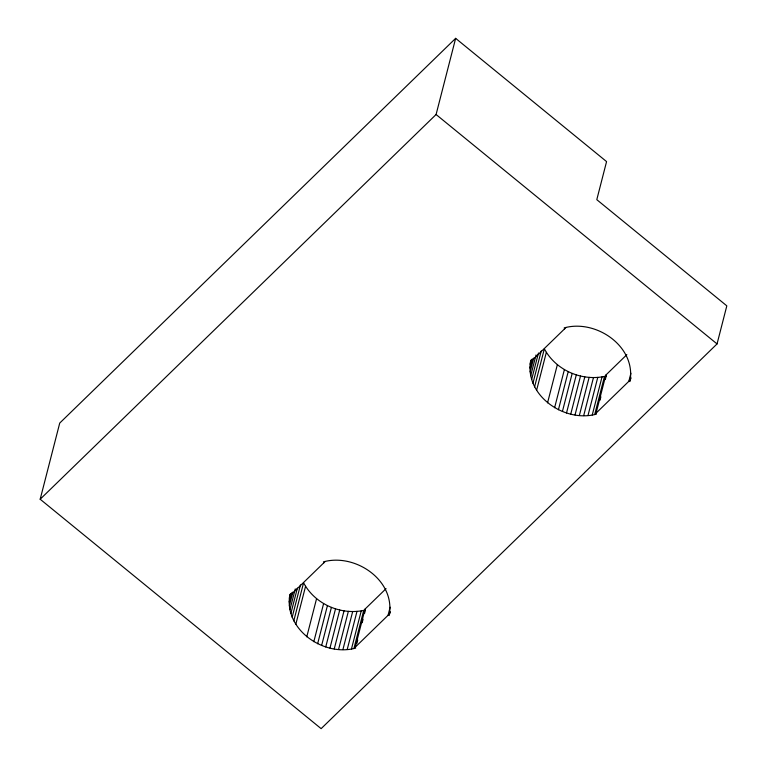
<?xml version="1.0" encoding="UTF-8"?>
<svg xmlns="http://www.w3.org/2000/svg" width="767" height="767" viewBox="0 0 767 767"><rect width="100%" height="100%" fill="white"/><g stroke="black" fill="none" stroke-linecap="round" stroke-linejoin="round"><path stroke-width="1.15" d="M386.069 588.634L365.063 609.056L355.284 647.137L355.648 648.105C323.636 657.07 283.368 629.276 289.926 594.435L291.038 594.674M626.85 354.661L605.844 375.073L596.064 413.154L596.429 414.122C564.416 423.087 524.149 395.302 530.706 360.461L531.819 360.691M40.181 499.231L59.73 423.077L455.646 38.35L606.572 161.597L596.793 199.669L726.819 305.851L717.049 343.923L321.133 728.65L40.181 499.231L436.087 114.513L455.646 38.35M289.37 598.202L290.549 593.591M289.188 602.018L291.556 592.795M289.37 605.863L292.927 592.019M289.936 609.698L295.266 588.922M290.866 613.495L297.385 588.107M292.16 617.234L300.453 584.924M293.799 620.877L303.579 582.795C315.093 604.54 341.746 615.805 365.428 610.024L365.063 609.056M295.784 624.405L305.563 586.324M306.771 636.831L316.55 598.749M313.818 641.711L323.597 603.629M317.643 643.753L327.413 605.671M321.622 645.507L331.402 607.426M325.735 646.955L335.515 608.873M329.954 648.096L339.733 610.014M334.249 648.92L344.028 610.839M338.583 649.419L348.352 611.337M342.916 649.582L352.695 611.5M347.23 649.419L357 611.337M351.478 648.92L361.257 610.839M363.721 610.359L353.942 648.441L389.406 613.983L389.991 611.673M356.837 643.484L357.719 640.023M362.168 622.718L363.059 619.257M364.536 613.485L365.428 610.024M390.135 607.205L388.064 615.287L389.176 615.518C395.791 580.542 355.447 552.969 323.453 561.856L323.818 562.825M389.473 614.367L390.067 612.056M530.15 364.229L531.339 359.608M529.968 368.045L532.336 358.812M530.16 371.89L533.707 358.036M530.716 375.725L536.047 354.948M531.646 379.521L538.463 352.983M532.94 383.26L541.234 350.941M534.58 386.904L544.359 348.822C555.874 370.557 582.527 381.832 606.208 376.041L605.844 375.073M536.564 390.432L546.344 352.35M547.561 402.848L557.331 364.766M554.599 407.737L564.378 369.656M558.424 409.77L568.194 371.698M562.403 411.524L572.182 373.443M566.516 412.982L576.295 374.9M570.744 414.122L580.514 376.041M575.029 414.947L584.809 376.865M579.363 415.436L589.133 377.354M583.697 415.609L593.476 377.527M588.011 415.436L597.781 377.364M592.258 414.947L602.037 376.865M604.501 376.376L594.722 414.458L630.186 380.01L630.771 377.7M599.986 400.278L600.877 396.817M605.316 379.502L606.208 376.041M630.915 373.232L628.844 381.314L629.956 381.544C636.514 346.703 596.237 318.919 564.234 327.883L564.598 328.851M630.253 380.394L630.848 378.083M289.696 595.978L325.15 561.521M530.476 361.995L565.931 327.547M436.087 114.513L717.049 343.923"/></g></svg>
